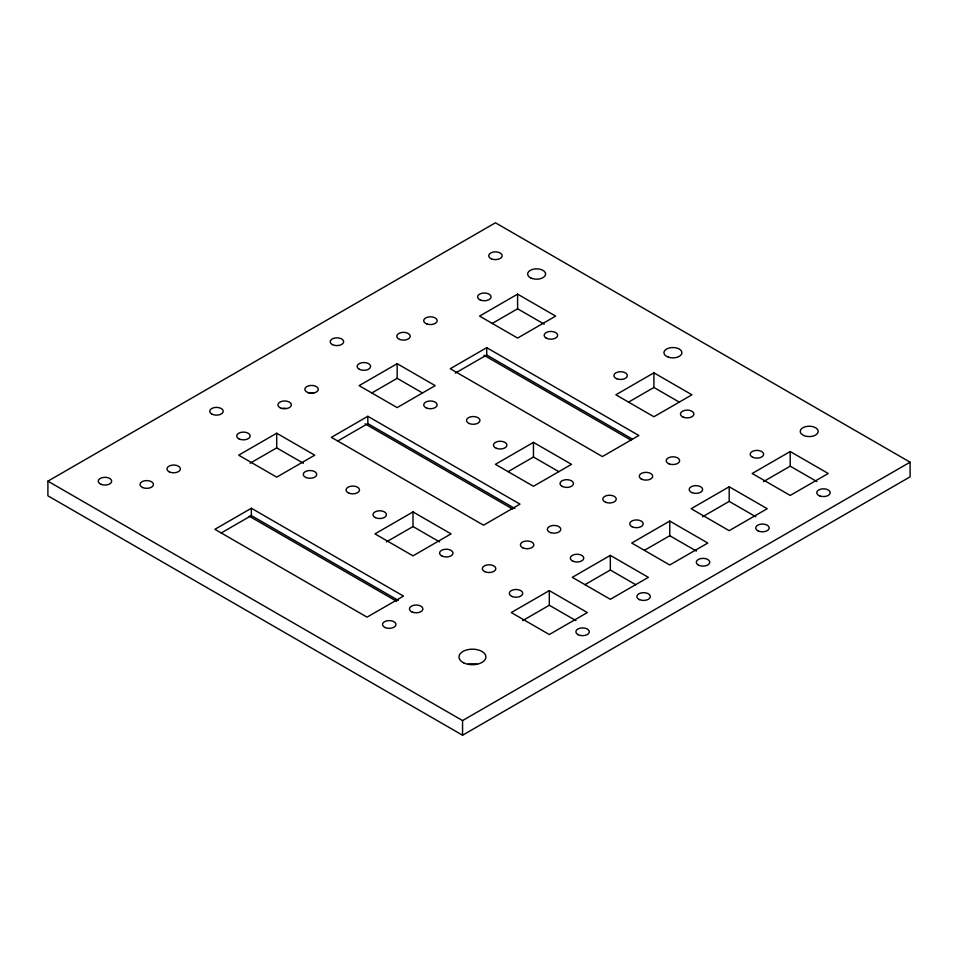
<?xml version="1.0" encoding="UTF-8"?>
<svg xmlns="http://www.w3.org/2000/svg" width="958" height="958" viewBox="0 0 958 958"><rect width="100%" height="100%" fill="white"/><g stroke="black" fill="none" stroke-linecap="round" stroke-linejoin="round"><path stroke-width="1.44" d="M47.9 481.167L495.442 222.783L910.1 462.187L910.1 476.833L462.558 735.217L47.9 495.813L47.9 481.167L462.558 720.572L910.1 462.187M276.706 433.22L238.674 455.182L276.706 477.144L314.751 455.182L276.706 433.22L276.706 447.865L303.339 463.241M397.163 363.681L359.118 385.643L397.163 407.605L435.195 385.643L397.163 363.681L397.163 378.326L422.514 392.96M517.607 294.142L479.575 316.104L517.607 338.066L555.652 316.104L517.607 294.142L517.607 308.787L544.24 324.151M250.086 463.241L276.706 447.865M371.8 392.96L397.163 378.326M492.256 323.421L517.607 308.787M367.836 416.299L331.384 437.339L483.539 525.188L519.99 504.136L367.836 416.299L367.836 423.616L514.829 508.482M486.712 347.67L450.26 368.722L602.402 456.559L638.854 435.507L486.712 347.67L486.712 354.987L632.412 439.111M337.671 441.039L367.836 423.616M455.278 373.129L486.712 354.987M251.355 508.255L214.903 529.307L367.046 617.144L403.498 596.104L251.355 508.255L251.355 515.572L398.348 600.438M221.19 532.995L251.355 515.572M413.006 511.919L374.973 533.881L413.006 555.844L451.05 533.881L413.006 511.919L413.006 526.553L439.638 541.929M533.462 442.38L495.418 464.331L533.462 486.293L571.495 464.331L533.462 442.38L533.462 457.014L558.813 471.659M653.907 372.83L615.874 394.792L653.907 416.754L691.951 394.792L653.907 372.83L653.907 387.475L679.27 402.12M386.385 541.929L413.006 526.553M508.099 471.659L533.462 457.014M628.556 402.12L653.907 387.475M549.305 590.607L511.273 612.569L549.305 634.531L587.35 612.569L549.305 590.607L549.305 605.252L522.685 620.616M610.33 555.377L572.285 577.339L610.33 599.301L648.362 577.339L610.33 555.377L610.33 570.022L584.967 584.655M669.762 521.068L631.717 543.03L669.762 564.992L707.794 543.03L669.762 521.068L669.762 535.714L696.382 551.078M729.194 486.76L691.161 508.71L729.194 530.672L767.226 508.71L729.194 486.76L729.194 501.393L702.561 516.769M790.206 451.529L752.174 473.491L790.206 495.442L828.251 473.491L790.206 451.529L790.206 466.163L763.586 481.539M644.399 550.347L669.762 535.714M790.206 466.163L816.839 481.539M483.994 355.25L631.394 440.357M729.194 501.393L755.814 516.769M365.13 423.879L512.518 508.985M610.33 570.022L635.681 584.655M549.305 605.252L575.938 620.616M249.224 516.182L396.624 601.277M462.558 720.572L462.558 735.217M282.478 408.503A6.73 3.88 0 0 1 285.951 408.371M308.608 393.139A6.73 3.88 0 0 1 313.745 392.948M468.115 664.241A13.448 7.76 0 0 1 477.324 664.349M561.987 486.293A6.73 3.88 0 0 0 573.243 484.556A6.73 3.88 0 0 0 565.004 479.802A6.73 3.88 0 0 0 561.987 486.293M496.448 448.344A6.73 3.88 0 0 0 506.89 445.374A6.73 3.88 0 0 0 497.202 441.638A6.73 3.88 0 0 0 496.448 448.344M530.72 277.904A8.969 5.173 0 0 0 545.425 275.018A8.969 5.173 0 0 0 533.75 269.114A8.969 5.173 0 0 0 530.72 277.904M480.233 299.962A6.73 3.88 0 0 0 490.999 297.399A6.73 3.88 0 0 0 481.754 293.304A6.73 3.88 0 0 0 480.233 299.962M546.144 338.066A6.73 3.88 0 0 0 557.388 336.318A6.73 3.88 0 0 0 549.15 331.564A6.73 3.88 0 0 0 546.144 338.066M668.445 357.19A8.969 5.173 0 0 0 681.892 352.7A8.969 5.173 0 0 0 668.445 348.221A8.969 5.173 0 0 0 668.445 357.19M491.346 258.804A6.73 3.88 0 0 0 502.112 256.229A6.73 3.88 0 0 0 492.867 252.146A6.73 3.88 0 0 0 491.346 258.804M616.892 378.805A6.73 3.88 0 0 0 627.334 375.835A6.73 3.88 0 0 0 617.659 372.099A6.73 3.88 0 0 0 616.892 378.805M411.748 611.827A6.73 3.88 0 0 0 422.777 609.671A6.73 3.88 0 0 0 414.024 605.228A6.73 3.88 0 0 0 411.748 611.827M385.14 627.55A6.73 3.88 0 0 0 395.905 624.975A6.73 3.88 0 0 0 386.661 620.88A6.73 3.88 0 0 0 385.14 627.55M463.576 662.78A13.448 7.76 0 0 0 485.634 658.457A13.448 7.76 0 0 0 468.115 649.596A13.448 7.76 0 0 0 463.576 662.78M101.225 484.401A6.73 3.88 0 0 0 111.667 481.419A6.73 3.88 0 0 0 101.979 477.695A6.73 3.88 0 0 0 101.225 484.401M142.658 487.55A6.73 3.88 0 0 0 153.412 484.976A6.73 3.88 0 0 0 144.179 480.88A6.73 3.88 0 0 0 142.658 487.55M169.255 471.827A6.73 3.88 0 0 0 180.284 469.671A6.73 3.88 0 0 0 171.53 465.241A6.73 3.88 0 0 0 169.255 471.827M211.73 414.012A6.73 3.88 0 0 0 222.974 412.275A6.73 3.88 0 0 0 214.748 407.509A6.73 3.88 0 0 0 211.73 414.012M305.901 477.479A6.73 3.88 0 0 0 316.655 474.905A6.73 3.88 0 0 0 307.422 470.809A6.73 3.88 0 0 0 305.901 477.479M238.997 438.884A6.73 3.88 0 0 0 250.026 436.728A6.73 3.88 0 0 0 241.272 432.298A6.73 3.88 0 0 0 238.997 438.884M280.203 407.773A6.73 3.88 0 0 0 291.232 405.617A6.73 3.88 0 0 0 282.478 401.186A6.73 3.88 0 0 0 280.203 407.773M307.841 392.529A6.73 3.88 0 0 0 318.284 389.559A6.73 3.88 0 0 0 308.608 385.823A6.73 3.88 0 0 0 307.841 392.529M332.498 344.641A6.73 3.88 0 0 0 343.527 342.485A6.73 3.88 0 0 0 334.773 338.042A6.73 3.88 0 0 0 332.498 344.641M359.442 369.345A6.73 3.88 0 0 0 370.471 367.189A6.73 3.88 0 0 0 361.717 362.747A6.73 3.88 0 0 0 359.442 369.345M426.705 408.084A6.73 3.88 0 0 0 437.147 405.114A6.73 3.88 0 0 0 427.472 401.378A6.73 3.88 0 0 0 426.705 408.084M399.761 339.455A6.73 3.88 0 0 0 410.216 336.486A6.73 3.88 0 0 0 400.528 332.749A6.73 3.88 0 0 0 399.761 339.455M427.076 324.044A6.73 3.88 0 0 0 437.171 320.679A6.73 3.88 0 0 0 427.076 317.314A6.73 3.88 0 0 0 427.076 324.044M669.199 463.9A6.73 3.88 0 0 0 679.641 460.93A6.73 3.88 0 0 0 669.953 457.194A6.73 3.88 0 0 0 669.199 463.9M641.237 478.976A6.73 3.88 0 0 0 652.482 477.24A6.73 3.88 0 0 0 644.243 472.486A6.73 3.88 0 0 0 641.237 478.976M605.803 502.339A6.73 3.88 0 0 0 616.245 499.358A6.73 3.88 0 0 0 606.558 495.621A6.73 3.88 0 0 0 605.803 502.339M632.04 526.732A6.73 3.88 0 0 0 643.069 524.565A6.73 3.88 0 0 0 634.316 520.134A6.73 3.88 0 0 0 632.04 526.732M691.82 492.58A6.73 3.88 0 0 0 702.573 490.005A6.73 3.88 0 0 0 693.341 485.91A6.73 3.88 0 0 0 691.82 492.58M758.041 530.852A6.73 3.88 0 0 0 769.07 528.684A6.73 3.88 0 0 0 760.317 524.254A6.73 3.88 0 0 0 758.041 530.852M698.286 564.992A6.73 3.88 0 0 0 709.543 563.244A6.73 3.88 0 0 0 701.304 558.49A6.73 3.88 0 0 0 698.286 564.992M550.706 532.66A6.73 3.88 0 0 0 560.789 529.307A6.73 3.88 0 0 0 550.706 525.942A6.73 3.88 0 0 0 550.706 532.66M522.685 547.772A6.73 3.88 0 0 0 533.714 545.617A6.73 3.88 0 0 0 524.96 541.186A6.73 3.88 0 0 0 522.685 547.772M484.652 571.567A6.73 3.88 0 0 0 495.681 569.411A6.73 3.88 0 0 0 486.927 564.969A6.73 3.88 0 0 0 484.652 571.567M512.291 596.583A6.73 3.88 0 0 0 522.733 593.613A6.73 3.88 0 0 0 513.057 589.877A6.73 3.88 0 0 0 512.291 596.583M573.303 561.352A6.73 3.88 0 0 0 583.757 558.382A6.73 3.88 0 0 0 574.07 554.646A6.73 3.88 0 0 0 573.303 561.352M639.513 599.636A6.73 3.88 0 0 0 650.278 597.062A6.73 3.88 0 0 0 641.034 592.966A6.73 3.88 0 0 0 639.513 599.636M578.153 634.699A6.73 3.88 0 0 0 589.182 632.543A6.73 3.88 0 0 0 580.428 628.113A6.73 3.88 0 0 0 578.153 634.699M375.296 517.583A6.73 3.88 0 0 0 386.325 515.416A6.73 3.88 0 0 0 377.572 510.985A6.73 3.88 0 0 0 375.296 517.583M348.688 493.035A6.73 3.88 0 0 0 359.454 490.46A6.73 3.88 0 0 0 350.209 486.365A6.73 3.88 0 0 0 348.688 493.035M442.201 556.167A6.73 3.88 0 0 0 452.954 553.604A6.73 3.88 0 0 0 443.722 549.509A6.73 3.88 0 0 0 442.201 556.167M469.145 423.496A6.73 3.88 0 0 0 479.898 420.921A6.73 3.88 0 0 0 470.665 416.826A6.73 3.88 0 0 0 469.145 423.496M683.102 417.089A6.73 3.88 0 0 0 693.855 414.515A6.73 3.88 0 0 0 684.623 410.419A6.73 3.88 0 0 0 683.102 417.089M803.774 435.507A8.969 5.173 0 0 0 818.12 432.07A8.969 5.173 0 0 0 805.798 426.609A8.969 5.173 0 0 0 803.774 435.507M819.761 495.933A6.73 3.88 0 0 0 830.203 492.951A6.73 3.88 0 0 0 820.515 489.215A6.73 3.88 0 0 0 819.761 495.933M752.832 457.349A6.73 3.88 0 0 0 763.598 454.775A6.73 3.88 0 0 0 754.353 450.679A6.73 3.88 0 0 0 752.832 457.349"/></g></svg>
